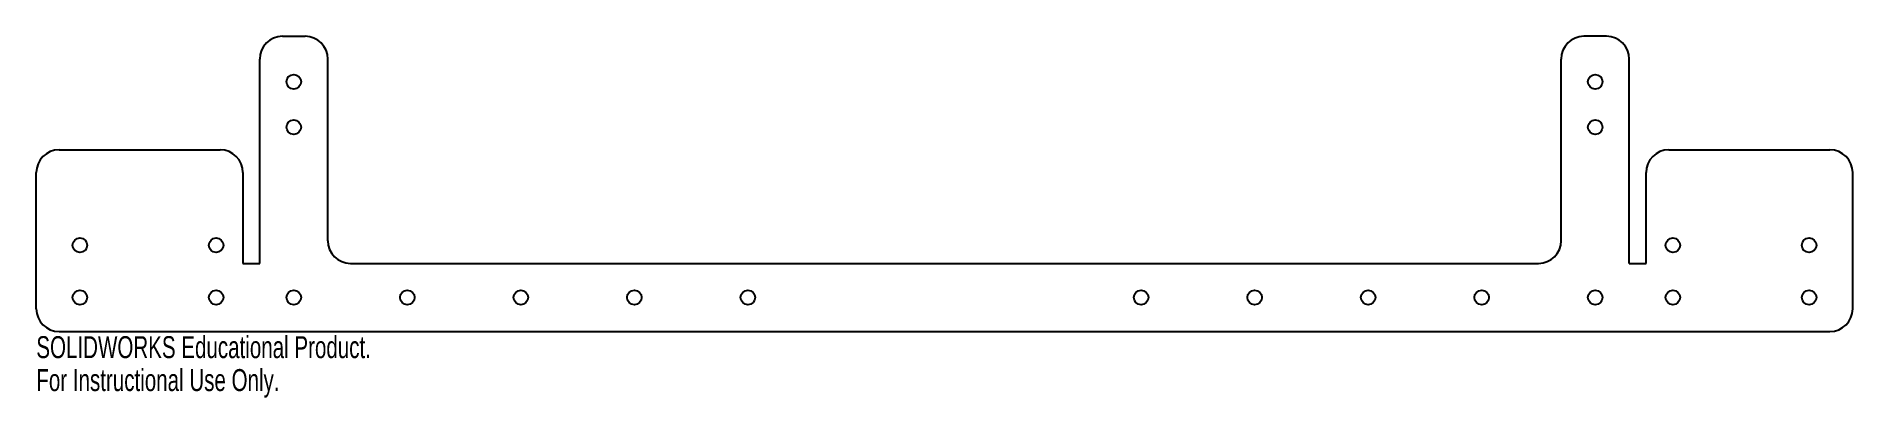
# Model space of a CAD drawing. Header units: millimetres. Extents: x 0 to 400, y -15 to 65.
import ezdxf

# ---------------------------------------------------------------- set-up
doc = ezdxf.new("R2010")
doc.units = ezdxf.units.MM
doc.styles.add('SLDTEXTSTYLE0', font='TXT', dxfattribs={"width": 0.7})

msp = doc.modelspace()

# ---------------------------------------------------------------- linework, layer by layer
at = {"color": 7, "linetype": 'Continuous', "lineweight": 25}
for p, q in [((54.2, 65), (59.2, 65)), ((345.8, 65), (340.8, 65)), ((49.2, 15), (49.2, 60)), ((64.2, 20), (64.2, 60)), ((335.8, 20), (335.8, 60)), ((350.8, 15), (350.8, 60)), ((5, 40), (40.5, 40)), ((359.5, 40), (395, 40)), ((0, 5), (0, 35)), ((45.5, 35), (45.5, 15)), ((354.5, 15), (354.5, 35)), ((400, 5), (400, 35)), ((45.5, 15), (49.2, 15)), ((69.2, 15), (330.8, 15)), ((350.8, 15), (354.5, 15)), ((5, 0), (395, 0))]:
    msp.add_line(p, q, dxfattribs=at)
for centre in [(56.7, 55), (343.3, 55), (56.7, 45), (343.3, 45), (9.6, 19), (39.6, 19), (360.4, 19), (390.4, 19), (9.6, 7.5), (39.6, 7.5), (56.7, 7.5), (81.7, 7.5), (106.7, 7.5), (131.7, 7.5), (156.7, 7.5), (243.3, 7.5), (268.3, 7.5), (293.3, 7.5), (318.3, 7.5), (343.3, 7.5), (360.4, 7.5), (390.4, 7.5)]:
    msp.add_circle(centre, 1.6, dxfattribs=at)
for centre, start, end in [((54.2, 60), 90, 180), ((59.2, 60), 0, 90), ((340.8, 60), 90, 180), ((345.8, 60), 0, 90), ((5, 35), 90, 180), ((40.5, 35), 0, 90), ((359.5, 35), 90, 180), ((395, 35), 0, 90), ((69.2, 20), 180, 270), ((330.8, 20), 270, 0), ((5, 5), 180, 270), ((395, 5), 270, 0)]:
    msp.add_arc(centre, 5, start, end, dxfattribs=at)

# ---------------------------------------------------------------- texts
at = {"color": 7, "linetype": 'Continuous', "char_height": 4.8336, "attachment_point": 1, "style": 'SLDTEXTSTYLE0'}
for s, insert in [('SOLIDWORKS Educational Product.', (0, -1.02)), ('For Instructional Use Only.', (0, -8.27))]:
    msp.add_mtext(s, dxfattribs=dict(at, insert=insert))

doc.saveas('drawing.dxf')
